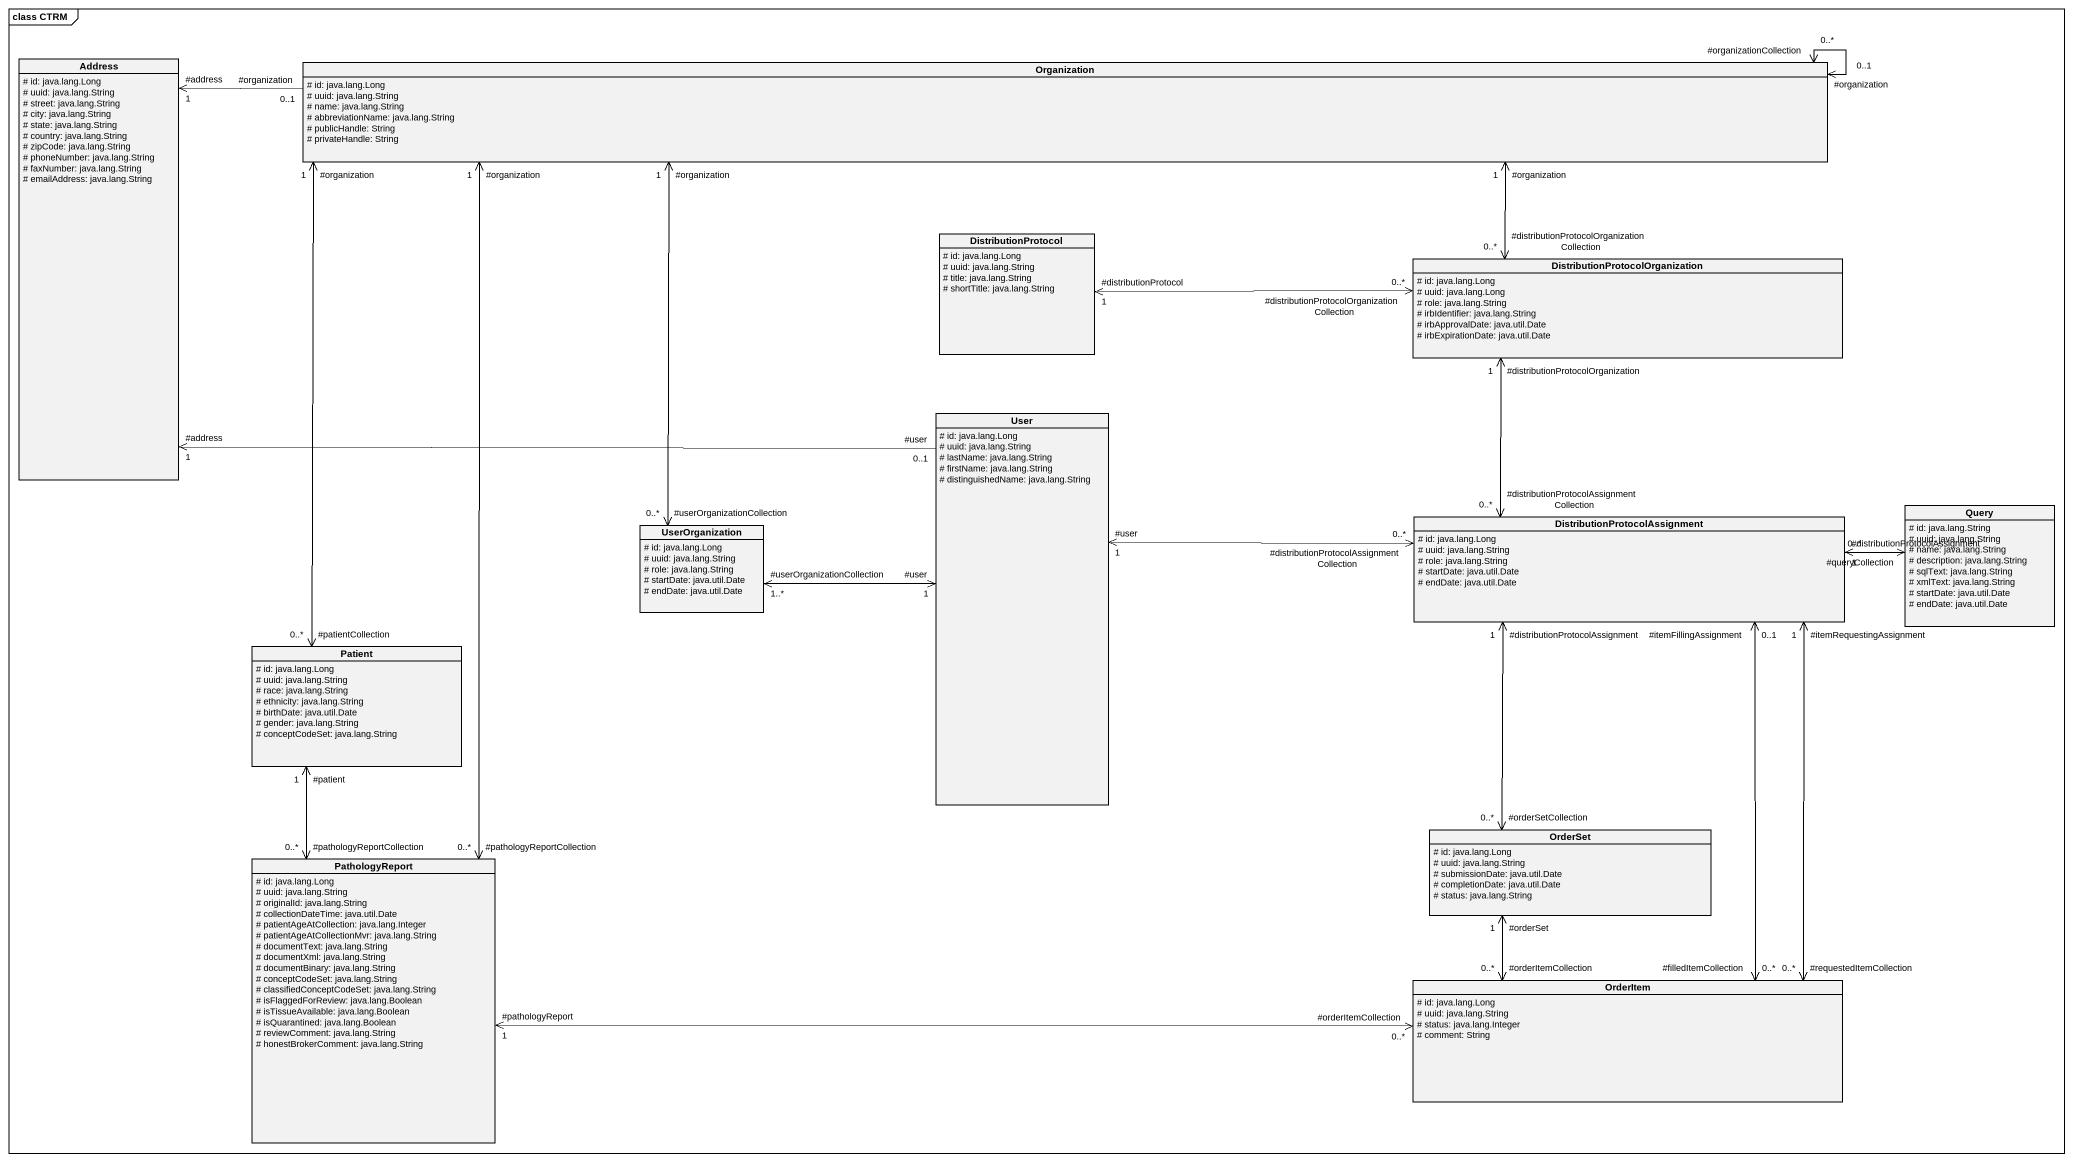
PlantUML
@startuml
mainframe class CTRM
hide circle
hide empty members
skinparam classAttributeIconSize 0
class Address {
  # id: java.lang.Long
  # uuid: java.lang.String
  # street: java.lang.String
  # city: java.lang.String
  # state: java.lang.String
  # country: java.lang.String
  # zipCode: java.lang.String
  # phoneNumber: java.lang.String
  # faxNumber: java.lang.String
  # emailAddress: java.lang.String
}
class Organization {
  # id: java.lang.Long
  # uuid: java.lang.String
  # name: java.lang.String
  # abbreviationName: java.lang.String
  # publicHandle: String
  # privateHandle: String
}
class DistributionProtocol {
  # id: java.lang.Long
  # uuid: java.lang.String
  # title: java.lang.String
  # shortTitle: java.lang.String
}
class "DistributionProtocolOrganization" as DistributionProtocolOrganiza {
  # id: java.lang.Long
  # uuid: java.lang.Long
  # role: java.lang.String
  # irbIdentifier: java.lang.String
  # irbApprovalDate: java.util.Date
  # irbExpirationDate: java.util.Date
}
class User {
  # id: java.lang.Long
  # uuid: java.lang.String
  # lastName: java.lang.String
  # firstName: java.lang.String
  # distinguishedName: java.lang.String
}
class Query {
  # id: java.lang.String
  # uuid: java.lang.String
  # name: java.lang.String
  # description: java.lang.String
  # sqlText: java.lang.String
  # xmlText: java.lang.String
  # startDate: java.util.Date
  # endDate: java.util.Date
}
class UserOrganization {
  # id: java.lang.Long
  # uuid: java.lang.String
  # role: java.lang.String
  # startDate: java.util.Date
  # endDate: java.util.Date
}
class "DistributionProtocolAssignment" as DistributionProtocolAssignme {
  # id: java.lang.Long
  # uuid: java.lang.String
  # role: java.lang.String
  # startDate: java.util.Date
  # endDate: java.util.Date
}
class Patient {
  # id: java.lang.Long
  # uuid: java.lang.String
  # race: java.lang.String
  # ethnicity: java.lang.String
  # birthDate: java.util.Date
  # gender: java.lang.String
  # conceptCodeSet: java.lang.String
}
class OrderSet {
  # id: java.lang.Long
  # uuid: java.lang.String
  # submissionDate: java.util.Date
  # completionDate: java.util.Date
  # status: java.lang.String
}
class PathologyReport {
  # id: java.lang.Long
  # uuid: java.lang.String
  # originalId: java.lang.String
  # collectionDateTime: java.util.Date
  # patientAgeAtCollection: java.lang.Integer
  # patientAgeAtCollectionMvr: java.lang.String
  # documentText: java.lang.String
  # documentXml: java.lang.String
  # documentBinary: java.lang.String
  # conceptCodeSet: java.lang.String
  # classifiedConceptCodeSet: java.lang.String
  # isFlaggedForReview: java.lang.Boolean
  # isTissueAvailable: java.lang.Boolean
  # isQuarantined: java.lang.Boolean
  # reviewComment: java.lang.String
  # honestBrokerComment: java.lang.String
}
class OrderItem {
  # id: java.lang.Long
  # uuid: java.lang.String
  # status: java.lang.Integer
  # comment: String
}
Address "#address\n1" <-right- "#user\n0..1" User
Organization "#organization\n0..1" -left-> "#address\n1" Address
Organization "#organization\n0..1" <--> "#organizationCollection\n0..*" Organization
Organization "#organization\n1" <-right-> "#distributionProtocolOrganizationCollection\n0..*" DistributionProtocolOrganiza
Organization "#organization\n1" <--> "#userOrganizationCollection\n0..*" UserOrganization
Organization "#organization\n1" <--> "#patientCollection\n0..*" Patient
Organization "#organization\n1" <--> "#pathologyReportCollection\n0..*" PathologyReport
DistributionProtocolOrganiza "#distributionProtocolOrganizationCollection\n0..*" <-left-> "#distributionProtocol\n1" DistributionProtocol
DistributionProtocolOrganiza "#distributionProtocolOrganization\n1" <--> "#distributionProtocolAssignmentCollection\n0..*" DistributionProtocolAssignme
User "#user\n1" <-left-> "#userOrganizationCollection\n1..*" UserOrganization
User "#user\n1" <-right-> "#distributionProtocolAssignmentCollection\n0..*" DistributionProtocolAssignme
DistributionProtocolAssignme "#distributionProtocolAssignment\n1" <-right-> "#queryCollection\n0..*" Query
DistributionProtocolAssignme "#distributionProtocolAssignment\n1" <--> "#orderSetCollection\n0..*" OrderSet
DistributionProtocolAssignme "#itemRequestingAssignment\n1" <--> "#requestedItemCollection\n0..*" OrderItem
DistributionProtocolAssignme "#itemFillingAssignment\n0..1" <--> "#filledItemCollection\n0..*" OrderItem
Patient "#patient\n1" <--> "#pathologyReportCollection\n0..*" PathologyReport
OrderSet "#orderSet\n1" <--> "#orderItemCollection\n0..*" OrderItem
OrderItem "#orderItemCollection\n0..*" <-left-> "#pathologyReport\n1" PathologyReport
@enduml
